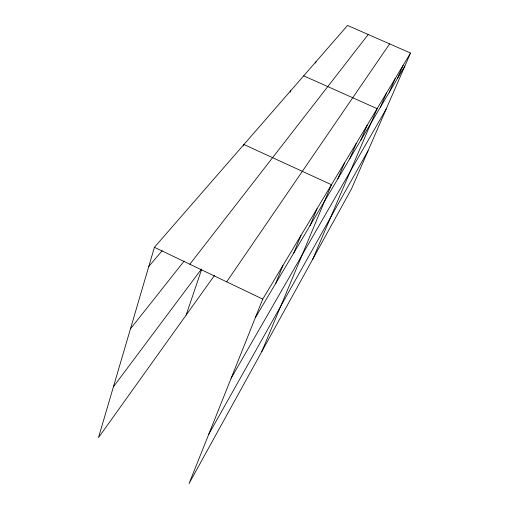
<?xml version="1.0" encoding="UTF-8"?>
<svg xmlns="http://www.w3.org/2000/svg" width="509" height="509" viewBox="0 0 509 509"><rect width="100%" height="100%" fill="white"/><g stroke="black" fill="none" stroke-linecap="round" stroke-linejoin="round"><path stroke-width="0.76" d="M410.521 53.038L262.759 299.095L189.055 483.55L351.496 188.89L410.521 53.038L347.558 25.45L154.424 247.298L98.479 437.645L214.461 275.484M186.141 315.077L201.685 269.204M243.423 145.949L243.919 144.499L331.448 184.71L261.721 351.738M290.175 92.212L290.69 90.767M315.485 63.11L316.006 61.684M275.681 283.43L282.985 265.412M293.795 252.948L300.946 235.502M310.013 225.652L317.005 208.76M337.842 178.812L344.51 162.963M349.874 158.566L356.376 143.207M360.862 140.077L367.199 125.176M312.73 259.208L377.124 108.659L303.695 75.835M380.484 107.049L386.509 93.026M389.277 92.25L395.149 78.634M397.402 78.571L403.128 65.349M208.709 434.368L368.064 150.753M231.118 378.276L386.204 109.015M255.327 317.699L404.941 65.89M226.67 281.84L389.633 43.882M113.418 386.808L201.456 269.096M189.838 264.228L368.223 34.504M130.438 328.903L184.035 261.219M148.793 266.455L162.167 250.721M154.424 247.298L262.759 299.095"/></g></svg>
